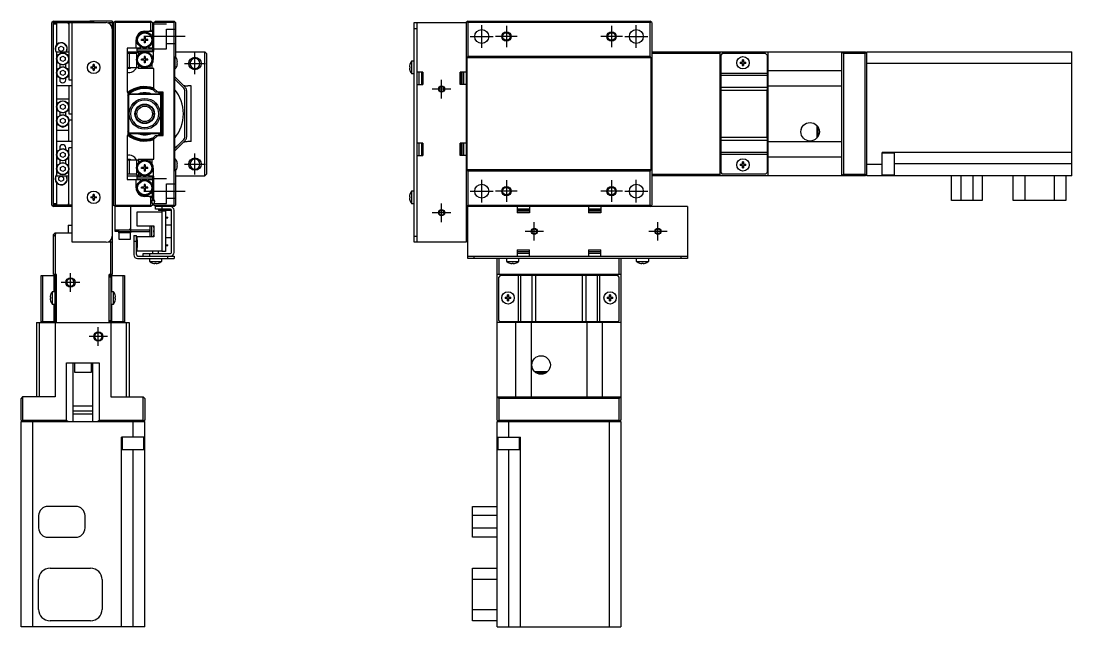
# Model space of a CAD drawing. Extents: x 0 to 745, y -8 to 451.
# Drawn here: x 405.5 to 745.4, y 131.4 to 327.3 of the extents above; entities that cross this region are included whole.
import ezdxf

# ---------------------------------------------------------------- set-up
doc = ezdxf.new("R2010")
doc.units = 0
doc.header["$LTSCALE"] = 0.5
doc.linetypes.add('CENTER', pattern=[50.8, 31.75, -6.35, 6.35, -6.35])
doc.linetypes.add('DASHED', pattern=[19.05, 12.7, -6.35])
for name, color, linetype in [('MSM_CENTER', 1, 'CENTER'), ('MSM_CONTINUOUS', 7, 'CONTINUOUS'), ('MSM_DASHED', 4, 'DASHED'), ('MSM_NARROW', 5, 'CONTINUOUS')]:
    doc.layers.add(name, color=color, linetype=linetype)

msp = doc.modelspace()

# ---------------------------------------------------------------- linework, layer by layer
at = {"layer": 'MSM_CENTER'}
for p, q in [((554.518183, 318.559904), (554.518183, 325.959904)), ((562.518183, 325.759904), (562.518183, 318.759904)), ((596.518183, 325.759904), (596.518183, 318.759904)), ((604.518183, 318.559904), (604.518183, 325.959904)), ((458.563931, 322.259904), (445.264041, 322.259904)), ((550.818183, 322.259904), (558.218183, 322.259904)), ((566.018183, 322.259904), (559.018183, 322.259904)), ((600.018183, 322.259904), (593.018183, 322.259904)), ((600.818183, 322.259904), (608.218183, 322.259904)), ((461.779753, 310.12336), (461.779753, 316.92336)), ((458.379753, 313.52336), (465.179753, 313.52336)), ((541.518183, 302.259904), (541.518183, 308.259904)), ((544.518183, 305.259904), (538.518183, 305.259904)), ((461.779753, 277.596448), (461.779753, 284.396448)), ((458.379753, 280.996448), (465.179753, 280.996448)), ((554.518183, 268.559904), (554.518183, 275.959904)), ((562.518183, 275.759904), (562.518183, 268.759904)), ((596.518183, 275.759904), (596.518183, 268.759904)), ((604.518183, 268.559904), (604.518183, 275.959904)), ((445.264041, 272.259904), (458.563931, 272.259904)), ((550.818183, 272.259904), (558.218183, 272.259904)), ((566.018183, 272.259904), (559.018183, 272.259904)), ((600.018183, 272.259904), (593.018183, 272.259904)), ((600.818183, 272.259904), (608.218183, 272.259904)), ((544.518183, 265.259904), (538.518183, 265.259904)), ((541.518183, 262.259904), (541.518183, 268.259904)), ((571.518183, 256.259904), (571.518183, 262.259904)), ((611.518183, 256.259904), (611.518183, 262.259904)), ((574.518183, 259.259904), (568.518183, 259.259904)), ((614.518183, 259.259904), (608.518183, 259.259904)), ((421.516297, 239.759904), (421.516297, 245.759904)), ((424.516297, 242.759904), (418.516297, 242.759904)), ((430.516297, 222.259904), (430.516297, 228.259904)), ((433.516297, 225.259904), (427.516297, 225.259904))]:
    msp.add_line(p, q, dxfattribs=at)
at = {"layer": 'MSM_CONTINUOUS'}
for p, q in [((416.016297, 327.259904), (415.516297, 326.759904)), ((415.516297, 267.759904), (415.516297, 326.759904)), ((416.016297, 326.759904), (415.766297, 327.009904)), ((416.016297, 327.259904), (427.516297, 327.259904)), ((416.016297, 267.759904), (416.016297, 326.759904)), ((416.016297, 326.759904), (433.016297, 326.759904)), ((417.016297, 326.759904), (417.016297, 319.58278)), ((420.516297, 326.759904), (421.016297, 326.259904)), ((421.016297, 326.759904), (421.016297, 308.259904)), ((422.016297, 255.759904), (422.016297, 326.759904)), ((427.516297, 327.259904), (428.016297, 326.759904)), ((427.766297, 327.009904), (427.516297, 326.759904)), ((427.616297, 327.159904), (427.816297, 327.159904)), ((427.716297, 327.159904), (427.816297, 327.259904)), ((435.016297, 327.259904), (427.816297, 327.259904)), ((428.116297, 326.859904), (427.916297, 326.859904)), ((428.116297, 326.759904), (428.116297, 326.859904)), ((428.291297, 327.259904), (428.291297, 326.759904)), ((429.016297, 326.759904), (428.516297, 327.259904)), ((428.516297, 326.759904), (428.516297, 327.259904)), ((433.816297, 326.759904), (435.016297, 326.759904)), ((433.816297, 326.592934), (433.816297, 326.759904)), ((435.016297, 327.259904), (435.516297, 326.759904)), ((435.266297, 327.009904), (435.016297, 326.759904)), ((435.016297, 326.759904), (435.016297, 245.259904)), ((435.516297, 326.759904), (436.016297, 327.259904)), ((435.516297, 267.759904), (435.516297, 326.759904)), ((436.016297, 326.759904), (435.766297, 327.009904)), ((436.016297, 327.259904), (447.516297, 327.259904)), ((436.016297, 326.759904), (436.016297, 267.759904)), ((447.516297, 326.759904), (436.016297, 326.759904)), ((447.516297, 327.259904), (448.016297, 326.759904)), ((447.766297, 327.009904), (447.516297, 326.759904)), ((447.516297, 324.459904), (447.516297, 326.759904)), ((448.016297, 326.759904), (448.016297, 321.874047)), ((448.516297, 326.759904), (449.016297, 327.259904)), ((448.516297, 317.459904), (448.516297, 326.759904)), ((455.016297, 326.759904), (448.516297, 326.759904)), ((449.016297, 327.259904), (455.016297, 327.259904)), ((455.016297, 327.259904), (455.516297, 326.759904)), ((455.266297, 327.009904), (455.016297, 326.759904)), ((455.016297, 267.759904), (455.016297, 326.759904)), ((455.516297, 326.759904), (455.516297, 315.759904)), ((532.718183, 255.759904), (532.718183, 326.759904)), ((532.718183, 326.759904), (549.518183, 326.759904)), ((533.518183, 326.759904), (533.518183, 255.759904)), ((550.018183, 327.259904), (549.518183, 326.759904)), ((549.518183, 326.759904), (549.518183, 255.759904)), ((549.768183, 327.009904), (550.018183, 326.759904)), ((550.018183, 327.259904), (609.018183, 327.259904)), ((550.018183, 326.759904), (550.018183, 315.759904)), ((609.018183, 326.759904), (550.018183, 326.759904)), ((609.518183, 326.759904), (609.018183, 327.259904)), ((609.018183, 326.759904), (609.268183, 327.009904)), ((609.018183, 315.759904), (609.018183, 326.759904)), ((609.518183, 326.759904), (609.518183, 267.759904)), ((417.016297, 326.259904), (416.016297, 326.259904)), ((445.516297, 323.959904), (448.016297, 323.959904)), ((447.516297, 324.459904), (447.016297, 323.959904)), ((447.86985, 323.959904), (447.516297, 324.459904)), ((533.518183, 324.759904), (532.718183, 324.759904)), ((442.716297, 318.459904), (442.716297, 321.159904)), ((445.311297, 321.304904), (444.516297, 321.304904)), ((444.516297, 321.014904), (444.516297, 321.304904)), ((445.311297, 321.014904), (444.516297, 321.014904)), ((445.04629, 321.304904), (445.04629, 321.014904)), ((445.661297, 322.159904), (445.371297, 322.159904)), ((445.371297, 322.159904), (445.371297, 321.364904)), ((445.661297, 321.629911), (445.371297, 321.629911)), ((445.371297, 320.954904), (445.371297, 320.159904)), ((445.371297, 320.689897), (445.661297, 320.689897)), ((445.661297, 320.159904), (445.371297, 320.159904)), ((445.661297, 322.159904), (445.661297, 321.364904)), ((445.661297, 320.954904), (445.661297, 320.159904)), ((446.516297, 321.304904), (445.721297, 321.304904)), ((446.516297, 321.014904), (445.721297, 321.014904)), ((445.986304, 321.304904), (445.986304, 321.014904)), ((446.516297, 321.014904), (446.516297, 321.304904)), ((448.016297, 320.445761), (448.016297, 318.459904)), ((417.016297, 317.259904), (417.016297, 277.259904)), ((417.016297, 317.259904), (421.016297, 317.259904)), ((417.766297, 318.692917), (418.516297, 319.12593)), ((417.766297, 317.826891), (417.766297, 318.692917)), ((418.516297, 317.393879), (417.766297, 317.826891)), ((418.516297, 319.12593), (419.266297, 318.692917)), ((419.266297, 317.826891), (418.516297, 317.393879)), ((419.266297, 318.692917), (419.266297, 317.826891)), ((443.966226, 318.459904), (439.816297, 318.459904)), ((439.816297, 318.459904), (439.816297, 304.259904)), ((439.816297, 317.259904), (443.316297, 317.259904)), ((443.016297, 316.709904), (439.816297, 316.709904)), ((440.516297, 316.709904), (440.516297, 312.209904)), ((443.016297, 318.259904), (443.016297, 317.659904)), ((443.016297, 318.259904), (448.016297, 318.259904)), ((443.016297, 317.659904), (448.016297, 317.659904)), ((443.016297, 316.959904), (443.516297, 317.459904)), ((443.016297, 315.474047), (443.016297, 316.959904)), ((443.516297, 317.459904), (443.516297, 316.421229)), ((443.516297, 317.459904), (443.966226, 317.459904)), ((444.137237, 318.756104), (443.966226, 318.459904)), ((444.095145, 317.236611), (443.966226, 317.459904)), ((444.081696, 317.259904), (444.091462, 317.259904)), ((447.066368, 318.459904), (446.895356, 318.756104)), ((447.066368, 317.459904), (446.937449, 317.236611)), ((446.941132, 317.259904), (446.950898, 317.259904)), ((448.016297, 318.459904), (447.066368, 318.459904)), ((447.066368, 317.459904), (448.516297, 317.459904)), ((448.016297, 318.259904), (448.016297, 317.659904)), ((448.291297, 317.459904), (448.291297, 314.804433)), ((455.516297, 317.259904), (465.016297, 317.259904)), ((465.016297, 277.259904), (465.016297, 317.259904)), ((465.016297, 317.259904), (465.516297, 316.759904)), ((465.516297, 316.759904), (465.516297, 277.759904)), ((609.518183, 317.259904), (678.518183, 317.259904)), ((631.518183, 316.759904), (609.518183, 316.759904)), ((631.518183, 317.259904), (631.518183, 277.259904)), ((632.318183, 316.759904), (631.818183, 316.259904)), ((631.818183, 316.259904), (631.818183, 278.259904)), ((646.318183, 316.759904), (632.318183, 316.759904)), ((646.818183, 316.259904), (646.318183, 316.759904)), ((646.818183, 316.259904), (646.818183, 278.259904)), ((647.018183, 317.259904), (647.018183, 277.259904)), ((671.018183, 317.259904), (671.518183, 316.759904)), ((671.018183, 277.259904), (671.018183, 317.259904)), ((678.518183, 316.759904), (671.518183, 316.759904)), ((671.518183, 316.759904), (671.518183, 277.759904)), ((679.018183, 316.759904), (678.518183, 317.259904)), ((678.518183, 316.759904), (678.768183, 317.009904)), ((678.518183, 277.759904), (678.518183, 316.759904)), ((679.018183, 277.259904), (679.018183, 317.259904)), ((679.018183, 317.259904), (745.418183, 317.259904)), ((745.418183, 277.259904), (745.418183, 317.259904)), ((418.016297, 313.277853), (418.016297, 312.241955)), ((418.266297, 315.442917), (419.016297, 315.87593)), ((418.266297, 314.576891), (418.266297, 315.442917)), ((419.016297, 314.143879), (418.266297, 314.576891)), ((419.016297, 315.87593), (419.766297, 315.442917)), ((419.766297, 314.576891), (419.016297, 314.143879)), ((419.766297, 315.442917), (419.766297, 314.576891)), ((420.016297, 312.241955), (420.016297, 313.277853)), ((428.816297, 312.459904), (428.816297, 313.188613)), ((429.216297, 313.188613), (429.216297, 312.459904)), ((443.016297, 312.209904), (443.016297, 314.045761)), ((443.516297, 313.098579), (443.516297, 311.959904)), ((445.311297, 314.904904), (444.516297, 314.904904)), ((444.516297, 314.614904), (444.516297, 314.904904)), ((445.311297, 314.614904), (444.516297, 314.614904)), ((445.04629, 314.904904), (445.04629, 314.614904)), ((445.661297, 315.759904), (445.371297, 315.759904)), ((445.371297, 315.759904), (445.371297, 314.964904)), ((445.661297, 315.229911), (445.371297, 315.229911)), ((445.371297, 314.554904), (445.371297, 313.759904)), ((445.371297, 314.289897), (445.661297, 314.289897)), ((445.661297, 313.759904), (445.371297, 313.759904)), ((445.661297, 315.759904), (445.661297, 314.964904)), ((445.661297, 314.554904), (445.661297, 313.759904)), ((446.516297, 314.904904), (445.721297, 314.904904)), ((446.516297, 314.614904), (445.721297, 314.614904)), ((445.986304, 314.904904), (445.986304, 314.614904)), ((446.516297, 314.614904), (446.516297, 314.904904)), ((447.816297, 313.244185), (447.816297, 311.959904)), ((455.516297, 315.759904), (455.166297, 315.409904)), ((455.166297, 315.409904), (455.166297, 279.109904)), ((455.414296, 311.759904), (455.414296, 315.657903)), ((455.972029, 314.688613), (455.972029, 314.709904)), ((455.972029, 313.959904), (456.103772, 313.959904)), ((455.972029, 313.559904), (455.972029, 313.959904)), ((456.103772, 313.559904), (455.972029, 313.559904)), ((455.972029, 312.809904), (455.972029, 312.831195)), ((531.262451, 313.209904), (531.262451, 313.188613)), ((531.820184, 314.259904), (531.820184, 310.259904)), ((532.718183, 314.259904), (531.820184, 314.259904)), ((550.018183, 315.759904), (549.668183, 315.409904)), ((549.668183, 315.409904), (549.668183, 279.109904)), ((609.368183, 315.409904), (549.668183, 315.409904)), ((609.018183, 315.759904), (550.018183, 315.759904)), ((609.368183, 315.409904), (609.018183, 315.759904)), ((609.368183, 279.109904), (609.368183, 315.409904)), ((638.089474, 313.959904), (638.818183, 313.959904)), ((638.818183, 313.559904), (638.089474, 313.559904)), ((638.818183, 313.959904), (638.818183, 314.688613)), ((638.818183, 312.831195), (638.818183, 313.559904)), ((639.218183, 314.688613), (639.218183, 313.959904)), ((639.218183, 313.959904), (639.946892, 313.959904)), ((639.946892, 313.559904), (639.218183, 313.559904)), ((639.218183, 313.559904), (639.218183, 312.831195)), ((745.418183, 313.559904), (679.018183, 313.559904)), ((418.266297, 310.942917), (419.016297, 311.37593)), ((418.266297, 310.076891), (418.266297, 310.942917)), ((419.016297, 309.643879), (418.266297, 310.076891)), ((419.016297, 311.37593), (419.766297, 310.942917)), ((419.766297, 310.076891), (419.016297, 309.643879)), ((419.766297, 310.942917), (419.766297, 310.076891)), ((428.087588, 312.459904), (428.816297, 312.459904)), ((428.816297, 312.059904), (428.087588, 312.059904)), ((428.816297, 311.331195), (428.816297, 312.059904)), ((429.216297, 312.459904), (429.945006, 312.459904)), ((429.945006, 312.059904), (429.216297, 312.059904)), ((429.216297, 312.059904), (429.216297, 311.331195)), ((439.816297, 312.209904), (443.016297, 312.209904)), ((443.516297, 311.959904), (443.016297, 312.459904)), ((448.516297, 311.959904), (443.516297, 311.959904)), ((447.316297, 311.959904), (447.316297, 312.680904)), ((448.516297, 304.759904), (448.516297, 311.959904)), ((455.166297, 311.759904), (455.414296, 311.759904)), ((455.166297, 309.317011), (458.576957, 305.906351)), ((531.130708, 312.459904), (531.262451, 312.459904)), ((531.262451, 312.059904), (531.130708, 312.059904)), ((531.262451, 312.459904), (531.262451, 312.059904)), ((531.262451, 311.331195), (531.262451, 311.309904)), ((531.820184, 310.259904), (532.718183, 310.259904)), ((535.518183, 310.759904), (533.518183, 310.759904)), ((534.318183, 306.759904), (534.318183, 310.759904)), ((535.018183, 310.759904), (535.018183, 306.759904)), ((535.518183, 310.759904), (535.518183, 306.759904)), ((547.518183, 306.759904), (547.518183, 310.759904)), ((549.518183, 310.759904), (547.518183, 310.759904)), ((548.018183, 306.759904), (548.018183, 310.759904)), ((548.218183, 306.759904), (548.218183, 310.759904)), ((548.718183, 306.759904), (548.718183, 310.759904)), ((631.818183, 311.509904), (631.518183, 311.509904)), ((631.818183, 311.009904), (631.518183, 311.009904)), ((631.818183, 310.381224), (646.818183, 310.381224)), ((646.818183, 309.674118), (631.818183, 309.674118)), ((647.018183, 311.509904), (646.818183, 311.509904)), ((647.018183, 311.259904), (671.018183, 311.259904)), ((422.016297, 306.259904), (417.016297, 306.259904)), ((418.016297, 308.777853), (418.016297, 308.259904)), ((420.016297, 308.259904), (420.016297, 308.777853)), ((421.016297, 308.259904), (422.016297, 308.259904)), ((421.016297, 306.259904), (421.016297, 297.259904)), ((458.223404, 305.552797), (455.166297, 308.609904)), ((460.516297, 306.259904), (459.516297, 306.259904)), ((460.516297, 288.259904), (460.516297, 306.259904)), ((533.518183, 306.759904), (535.518183, 306.759904)), ((549.518183, 306.759904), (547.518183, 306.759904)), ((647.018183, 308.259904), (646.818183, 308.259904)), ((647.018183, 307.259904), (646.818183, 307.259904)), ((647.018183, 306.259904), (671.018183, 306.259904)), ((439.816297, 304.259904), (440.016297, 304.259904)), ((440.016297, 304.259904), (440.016297, 290.259904)), ((440.016297, 302.959904), (440.316297, 303.259904)), ((440.516297, 303.459904), (440.316297, 303.259904)), ((440.316297, 303.259904), (440.316297, 291.259904)), ((440.516297, 303.459904), (440.816297, 303.759904)), ((450.516297, 303.459904), (440.516297, 303.459904)), ((440.816297, 303.759904), (450.216297, 303.759904)), ((448.516297, 305.467011), (449.723404, 304.259904)), ((449.016297, 304.259904), (448.516297, 304.759904)), ((451.516297, 304.259904), (449.016297, 304.259904)), ((450.216297, 303.759904), (450.516297, 303.459904)), ((450.716297, 303.259904), (450.516297, 303.459904)), ((450.716297, 291.259904), (450.716297, 303.259904)), ((450.716297, 303.259904), (451.016297, 302.959904)), ((451.016297, 302.959904), (451.016297, 291.559904)), ((451.516297, 290.259904), (451.516297, 304.259904)), ((458.516297, 289.674118), (458.516297, 304.845691)), ((459.016297, 304.845691), (459.016297, 289.674118)), ((631.518183, 305.509904), (631.818183, 305.509904)), ((631.818183, 305.906351), (646.818183, 305.906351)), ((646.818183, 304.845691), (631.818183, 304.845691)), ((646.851516, 305.138099), (646.818183, 305.138099)), ((646.818183, 304.084471), (646.851516, 304.084471)), ((646.818183, 303.499113), (646.851516, 303.499113)), ((646.851516, 289.381709), (646.851516, 305.138099)), ((647.018183, 304.532875), (646.851516, 304.532875)), ((421.016297, 301.959904), (417.016297, 301.959904)), ((418.266297, 299.942917), (419.016297, 300.37593)), ((418.266297, 299.076891), (418.266297, 299.942917)), ((419.016297, 300.37593), (419.766297, 299.942917)), ((419.766297, 299.942917), (419.766297, 299.076891)), ((441.954428, 300.009904), (442.091297, 300.009904)), ((442.091297, 300.009904), (442.316297, 300.234904)), ((442.091297, 300.009904), (442.091297, 300.178701)), ((442.316297, 300.423763), (442.316297, 300.234904)), ((631.718183, 302.259904), (631.518183, 302.059904)), ((631.718183, 302.259904), (631.718183, 292.259904)), ((631.818183, 302.259904), (631.718183, 302.259904)), ((646.851516, 302.032875), (647.018183, 302.032875)), ((646.851516, 299.532875), (647.018183, 299.532875)), ((418.016297, 297.777853), (418.016297, 296.741955)), ((419.016297, 298.643879), (418.266297, 299.076891)), ((418.266297, 295.442917), (419.016297, 295.87593)), ((419.766297, 299.076891), (419.016297, 298.643879)), ((419.016297, 295.87593), (419.766297, 295.442917)), ((420.016297, 296.741955), (420.016297, 297.777853)), ((421.016297, 297.259904), (422.016297, 297.259904)), ((418.266297, 294.576891), (418.266297, 295.442917)), ((419.016297, 294.143879), (418.266297, 294.576891)), ((419.766297, 294.576891), (419.016297, 294.143879)), ((419.766297, 295.442917), (419.766297, 294.576891)), ((421.016297, 288.259904), (421.016297, 295.259904)), ((422.016297, 295.259904), (421.016297, 295.259904)), ((442.091297, 294.509904), (441.954429, 294.509904)), ((442.091297, 294.341107), (442.091297, 294.509904)), ((442.316297, 294.284904), (442.091297, 294.509904)), ((442.316297, 294.284904), (442.316297, 294.096046)), ((631.518183, 292.459904), (631.718183, 292.259904)), ((647.018183, 294.986933), (646.851516, 294.986933)), ((647.018183, 292.486933), (646.851516, 292.486933)), ((662.918183, 293.499512), (662.918183, 289.420296)), ((663.218183, 293.118216), (663.218183, 289.801592)), ((417.016297, 291.959904), (421.016297, 291.959904)), ((440.016297, 290.259904), (439.816297, 290.259904)), ((439.816297, 290.259904), (439.816297, 276.059904)), ((440.316297, 291.259904), (440.016297, 291.559904)), ((440.316297, 291.259904), (440.516297, 291.059904)), ((440.816297, 290.759904), (440.516297, 291.059904)), ((440.516297, 291.059904), (450.516297, 291.059904)), ((450.216297, 290.759904), (440.816297, 290.759904)), ((449.723404, 290.259904), (448.516297, 289.052797)), ((448.516297, 289.759904), (449.016297, 290.259904)), ((448.516297, 282.559904), (448.516297, 289.759904)), ((449.016297, 290.259904), (451.516297, 290.259904)), ((450.516297, 291.059904), (450.216297, 290.759904)), ((450.516297, 291.059904), (450.716297, 291.259904)), ((451.016297, 291.559904), (450.716297, 291.259904)), ((455.166297, 285.909904), (458.223404, 288.967011)), ((631.818183, 289.009904), (631.518183, 289.009904)), ((631.718183, 292.259904), (631.818183, 292.259904)), ((631.818183, 289.674118), (646.818183, 289.674118)), ((646.818183, 291.020695), (646.851516, 291.020695)), ((646.818183, 290.435337), (646.851516, 290.435337)), ((646.818183, 289.381709), (646.851516, 289.381709)), ((646.851516, 289.986933), (647.018183, 289.986933)), ((657.818183, 292.039904), (657.774784, 292.039904)), ((657.818183, 292.228019), (657.818183, 292.039904)), ((422.016297, 288.259904), (417.016297, 288.259904)), ((418.016297, 286.259904), (418.016297, 285.741955)), ((420.016297, 285.741955), (420.016297, 286.259904)), ((421.016297, 267.759904), (421.016297, 286.259904)), ((422.016297, 286.259904), (421.016297, 286.259904)), ((458.576957, 288.613457), (455.166297, 285.202797)), ((460.516297, 288.259904), (459.516297, 288.259904)), ((535.518183, 287.759904), (533.518183, 287.759904)), ((534.318183, 283.759904), (534.318183, 287.759904)), ((535.018183, 287.759904), (535.018183, 283.759904)), ((535.518183, 287.759904), (535.518183, 283.759904)), ((549.518183, 287.759904), (547.518183, 287.759904)), ((547.518183, 283.759904), (547.518183, 287.759904)), ((548.018183, 283.759904), (548.018183, 287.759904)), ((548.218183, 283.759904), (548.218183, 287.759904)), ((548.718183, 283.759904), (548.718183, 287.759904)), ((646.818183, 288.613457), (631.818183, 288.613457)), ((646.818183, 287.259904), (647.018183, 287.259904)), ((646.818183, 286.259904), (647.018183, 286.259904)), ((647.018183, 288.259904), (671.018183, 288.259904)), ((418.016297, 282.277853), (418.016297, 281.241955)), ((418.266297, 284.442917), (419.016297, 284.87593)), ((418.266297, 283.576891), (418.266297, 284.442917)), ((419.016297, 283.143879), (418.266297, 283.576891)), ((419.016297, 284.87593), (419.766297, 284.442917)), ((419.766297, 283.576891), (419.016297, 283.143879)), ((419.766297, 284.442917), (419.766297, 283.576891)), ((420.016297, 281.241955), (420.016297, 282.277853)), ((443.016297, 282.309904), (439.816297, 282.309904)), ((440.516297, 282.309904), (440.516297, 277.809904)), ((443.016297, 282.059904), (443.516297, 282.559904)), ((443.016297, 280.474047), (443.016297, 282.309904)), ((443.516297, 282.559904), (443.516297, 281.421229)), ((443.516297, 282.559904), (448.516297, 282.559904)), ((447.316297, 281.838904), (447.316297, 282.559904)), ((447.816297, 282.559904), (447.816297, 281.275624)), ((455.414296, 282.759904), (455.166297, 282.759904)), ((455.414296, 278.861905), (455.414296, 282.759904)), ((533.518183, 283.759904), (535.518183, 283.759904)), ((549.518183, 283.759904), (547.518183, 283.759904)), ((631.518183, 283.509904), (631.818183, 283.509904)), ((631.518183, 283.009904), (631.818183, 283.009904)), ((631.818183, 284.845691), (646.818183, 284.845691)), ((646.818183, 284.138584), (631.818183, 284.138584)), ((646.818183, 283.009904), (647.018183, 283.009904)), ((671.018183, 283.259904), (647.018183, 283.259904)), ((684.018183, 277.259904), (684.018183, 284.748129)), ((745.418183, 284.748129), (684.018183, 284.748129)), ((688.018183, 284.496448), (684.018183, 284.496448)), ((688.018183, 277.496448), (688.018183, 284.496448)), ((418.266297, 279.942917), (419.016297, 280.37593)), ((418.266297, 279.076891), (418.266297, 279.942917)), ((419.016297, 278.643879), (418.266297, 279.076891)), ((419.016297, 280.37593), (419.766297, 279.942917)), ((419.766297, 279.076891), (419.016297, 278.643879)), ((419.766297, 279.942917), (419.766297, 279.076891)), ((443.016297, 277.559904), (443.016297, 279.045761)), ((445.311297, 279.904904), (444.516297, 279.904904)), ((444.516297, 279.614904), (444.516297, 279.904904)), ((445.311297, 279.614904), (444.516297, 279.614904)), ((445.04629, 279.904904), (445.04629, 279.614904)), ((445.661297, 280.759904), (445.371297, 280.759904)), ((445.371297, 280.759904), (445.371297, 279.964904)), ((445.661297, 280.229911), (445.371297, 280.229911)), ((445.371297, 279.554904), (445.371297, 278.759904)), ((445.371297, 279.289897), (445.661297, 279.289897)), ((445.661297, 278.759904), (445.371297, 278.759904)), ((445.661297, 280.759904), (445.661297, 279.964904)), ((445.661297, 279.554904), (445.661297, 278.759904)), ((446.516297, 279.904904), (445.721297, 279.904904)), ((446.516297, 279.614904), (445.721297, 279.614904)), ((445.986304, 279.904904), (445.986304, 279.614904)), ((446.516297, 279.614904), (446.516297, 279.904904)), ((448.291297, 279.715375), (448.291297, 277.059904)), ((455.166297, 279.109904), (455.516297, 278.759904)), ((455.516297, 278.759904), (455.516297, 267.759904)), ((455.972029, 281.688613), (455.972029, 281.709904)), ((455.972029, 280.959904), (456.103772, 280.959904)), ((455.972029, 280.559904), (455.972029, 280.959904)), ((456.103772, 280.559904), (455.972029, 280.559904)), ((455.972029, 279.809904), (455.972029, 279.831195)), ((549.668183, 279.109904), (550.018183, 278.759904)), ((609.368183, 279.109904), (549.668183, 279.109904)), ((550.018183, 278.759904), (550.018183, 267.759904)), ((609.018183, 278.759904), (550.018183, 278.759904)), ((609.018183, 278.759904), (609.368183, 279.109904)), ((609.018183, 267.759904), (609.018183, 278.759904)), ((638.089474, 280.959904), (638.818183, 280.959904)), ((638.818183, 280.559904), (638.089474, 280.559904)), ((638.818183, 280.959904), (638.818183, 281.688613)), ((638.818183, 279.831195), (638.818183, 280.559904)), ((639.218183, 281.688613), (639.218183, 280.959904)), ((639.218183, 280.959904), (639.946892, 280.959904)), ((639.946892, 280.559904), (639.218183, 280.559904)), ((639.218183, 280.559904), (639.218183, 279.831195)), ((679.018183, 280.959904), (684.018183, 280.959904)), ((745.418183, 281.048129), (688.018183, 281.048129)), ((417.016297, 277.259904), (421.016297, 277.259904)), ((417.766297, 276.692917), (418.516297, 277.12593)), ((417.766297, 275.826891), (417.766297, 276.692917)), ((418.516297, 275.393879), (417.766297, 275.826891)), ((418.516297, 277.12593), (419.266297, 276.692917)), ((419.266297, 275.826891), (418.516297, 275.393879)), ((419.266297, 276.692917), (419.266297, 275.826891)), ((439.816297, 277.809904), (443.016297, 277.809904)), ((439.816297, 277.259904), (443.316297, 277.259904)), ((439.816297, 276.059904), (443.966226, 276.059904)), ((442.716297, 273.359904), (442.716297, 276.059904)), ((443.516297, 277.059904), (443.016297, 277.559904)), ((443.016297, 276.859904), (443.016297, 276.259904)), ((443.016297, 276.859904), (448.016297, 276.859904)), ((443.016297, 276.259904), (448.016297, 276.259904)), ((443.216297, 276.859904), (443.216297, 277.259904)), ((443.216297, 276.059904), (443.216297, 276.259904)), ((443.516297, 278.098579), (443.516297, 277.059904)), ((443.966226, 277.059904), (443.516297, 277.059904)), ((443.966226, 277.059904), (444.095145, 277.283197)), ((443.966226, 276.059904), (444.137237, 275.763704)), ((444.081696, 277.259904), (444.091461, 277.259904)), ((446.895356, 275.763704), (447.066368, 276.059904)), ((446.937449, 277.283197), (447.066368, 277.059904)), ((446.941133, 277.259904), (446.950898, 277.259904)), ((448.516297, 277.059904), (447.066368, 277.059904)), ((447.066368, 276.059904), (448.016297, 276.059904)), ((448.016297, 277.059904), (448.016297, 274.074047)), ((448.516297, 269.521342), (448.516297, 277.059904)), ((455.516297, 277.259904), (465.016297, 277.259904)), ((465.516297, 277.759904), (465.016297, 277.259904)), ((609.518183, 277.759904), (631.518183, 277.759904)), ((678.518183, 277.259904), (609.518183, 277.259904)), ((631.818183, 278.259904), (632.318183, 277.759904)), ((646.318183, 277.759904), (632.318183, 277.759904)), ((646.318183, 277.759904), (646.818183, 278.259904)), ((671.518183, 277.759904), (671.018183, 277.259904)), ((671.518183, 277.759904), (678.518183, 277.759904)), ((678.768183, 277.509904), (678.518183, 277.759904)), ((678.518183, 277.259904), (679.018183, 277.759904)), ((745.418183, 277.259904), (679.018183, 277.259904)), ((684.018183, 277.496448), (688.018183, 277.496448)), ((706.418183, 269.259904), (706.418183, 277.259904)), ((709.418183, 277.259904), (709.418183, 269.259904)), ((713.418183, 269.259904), (713.418183, 277.259904)), ((716.418183, 277.259904), (716.418183, 269.259904)), ((726.418183, 269.259904), (726.418183, 277.259904)), ((730.118183, 277.259904), (730.118183, 269.259904)), ((739.718183, 269.259904), (739.718183, 277.259904)), ((743.418183, 277.259904), (743.418183, 269.259904)), ((417.016297, 274.937028), (417.016297, 267.759904)), ((445.311297, 273.504904), (444.516297, 273.504904)), ((444.516297, 273.214904), (444.516297, 273.504904)), ((445.311297, 273.214904), (444.516297, 273.214904)), ((445.04629, 273.504904), (445.04629, 273.214904)), ((445.661297, 274.359904), (445.371297, 274.359904)), ((445.371297, 274.359904), (445.371297, 273.564904)), ((445.661297, 273.829911), (445.371297, 273.829911)), ((445.371297, 273.154904), (445.371297, 272.359904)), ((445.371297, 272.889897), (445.661297, 272.889897)), ((445.661297, 272.359904), (445.371297, 272.359904)), ((445.661297, 274.359904), (445.661297, 273.564904)), ((445.661297, 273.154904), (445.661297, 272.359904)), ((446.516297, 273.504904), (445.721297, 273.504904)), ((446.516297, 273.214904), (445.721297, 273.214904)), ((445.986304, 273.504904), (445.986304, 273.214904)), ((446.516297, 273.214904), (446.516297, 273.504904)), ((448.016297, 269.259904), (448.016297, 272.645761)), ((531.820184, 272.259904), (531.820184, 268.259904)), ((532.718183, 272.259904), (531.820184, 272.259904)), ((428.087588, 270.459904), (428.816297, 270.459904)), ((428.816297, 270.059904), (428.087588, 270.059904)), ((428.816297, 270.459904), (428.816297, 271.188613)), ((428.816297, 269.331195), (428.816297, 270.059904)), ((429.216297, 271.188613), (429.216297, 270.459904)), ((429.216297, 270.459904), (429.945006, 270.459904)), ((429.945006, 270.059904), (429.216297, 270.059904)), ((429.216297, 270.059904), (429.216297, 269.331195)), ((448.016297, 270.559904), (445.516297, 270.559904)), ((447.016297, 270.559904), (447.516297, 270.059904)), ((447.516297, 270.059904), (447.86985, 270.559904)), ((447.516297, 267.759904), (447.516297, 270.059904)), ((447.849782, 269.259904), (448.682924, 269.259904)), ((531.130708, 270.459904), (531.262451, 270.459904)), ((531.262451, 270.059904), (531.130708, 270.059904)), ((531.262451, 271.209904), (531.262451, 271.188613)), ((531.262451, 270.459904), (531.262451, 270.059904)), ((531.262451, 269.331195), (531.262451, 269.309904)), ((716.418183, 269.259904), (706.418183, 269.259904)), ((743.418183, 269.259904), (726.418183, 269.259904)), ((415.516297, 267.759904), (416.016297, 267.259904)), ((415.766297, 267.509904), (416.016297, 267.759904)), ((416.016297, 268.259904), (417.016297, 268.259904)), ((422.016297, 267.759904), (416.016297, 267.759904)), ((422.016297, 267.259904), (416.016297, 267.259904)), ((421.016297, 268.259904), (420.516297, 267.759904)), ((435.516297, 267.759904), (435.016297, 267.259904)), ((435.016297, 267.759904), (435.266297, 267.509904)), ((436.016297, 267.259904), (435.516297, 267.759904)), ((435.766297, 267.509904), (436.016297, 267.759904)), ((436.016297, 267.759904), (447.516297, 267.759904)), ((447.516297, 267.259904), (436.016297, 267.259904)), ((436.016297, 259.259904), (436.016297, 267.259904)), ((441.016297, 258.759904), (441.016297, 267.259904)), ((451.016297, 265.509904), (443.016297, 265.509904)), ((443.016297, 265.509904), (443.016297, 261.009904)), ((448.016297, 267.759904), (447.516297, 267.259904)), ((447.516297, 267.759904), (447.766297, 267.509904)), ((448.016297, 268.198466), (448.016297, 267.759904)), ((448.516297, 267.759904), (448.516297, 268.198466)), ((448.516297, 267.759904), (455.016297, 267.759904)), ((449.016297, 267.259904), (448.516297, 267.759904)), ((449.016297, 266.459904), (449.016297, 267.259904)), ((455.016297, 267.259904), (449.016297, 267.259904)), ((453.816297, 266.459904), (449.016297, 266.459904)), ((450.016297, 266.459904), (450.016297, 265.959904)), ((454.016297, 265.959904), (450.016297, 265.959904)), ((451.016297, 267.259904), (451.016297, 266.459904)), ((452.216297, 265.759904), (451.016297, 265.759904)), ((451.016297, 265.759904), (451.016297, 252.759904)), ((452.216297, 265.759904), (452.216297, 252.759904)), ((454.016297, 265.959904), (454.016297, 266.406314)), ((454.216297, 252.459904), (454.216297, 266.059904)), ((455.016297, 267.759904), (455.266297, 267.509904)), ((455.516297, 267.759904), (455.016297, 267.259904)), ((455.016297, 252.459904), (455.016297, 266.059904)), ((531.820184, 268.259904), (532.718183, 268.259904)), ((549.518183, 267.759904), (550.018183, 267.259904)), ((550.018183, 267.759904), (549.768183, 267.509904)), ((550.018183, 267.759904), (609.018183, 267.759904)), ((550.018183, 250.459904), (550.018183, 267.259904)), ((621.018183, 267.259904), (550.018183, 267.259904)), ((566.018183, 267.259904), (566.018183, 265.259904)), ((570.018183, 266.459904), (566.018183, 266.459904)), ((570.018183, 265.959904), (566.018183, 265.959904)), ((570.018183, 265.759904), (566.018183, 265.759904)), ((570.018183, 265.259904), (566.018183, 265.259904)), ((570.018183, 267.259904), (570.018183, 265.259904)), ((589.018183, 267.259904), (589.018183, 265.259904)), ((593.018183, 266.459904), (589.018183, 266.459904)), ((593.018183, 265.959904), (589.018183, 265.959904)), ((593.018183, 265.759904), (589.018183, 265.759904)), ((593.018183, 265.259904), (589.018183, 265.259904)), ((593.018183, 267.259904), (593.018183, 265.259904)), ((609.268183, 267.509904), (609.018183, 267.759904)), ((609.018183, 267.259904), (609.518183, 267.759904)), ((621.018183, 267.259904), (621.018183, 250.459904)), ((452.216297, 263.884904), (453.016297, 263.884904)), ((452.216297, 263.634904), (453.016297, 263.634904)), ((453.016297, 263.634904), (453.016297, 263.884904)), ((416.016297, 258.259904), (416.516297, 258.759904)), ((416.822483, 258.759904), (416.516297, 258.147532)), ((416.516297, 258.759904), (422.016297, 258.759904)), ((420.766297, 261.259904), (422.016297, 261.259904)), ((420.766297, 261.259904), (420.766297, 258.759904)), ((436.016297, 259.759904), (447.016297, 259.759904)), ((437.016297, 259.259904), (436.016297, 259.259904)), ((437.016297, 259.759904), (437.016297, 258.759904)), ((437.016297, 259.259902), (447.016297, 259.259902)), ((441.016297, 258.759904), (437.016297, 258.759904)), ((437.116297, 258.759904), (437.116297, 256.759904)), ((441.016297, 260.259904), (440.516297, 259.759904)), ((440.916297, 256.759904), (440.916297, 258.759904)), ((443.016297, 261.009904), (448.516297, 261.009904)), ((447.016297, 259.759904), (447.016297, 259.259902)), ((447.316297, 257.509904), (447.316297, 261.009904)), ((447.816297, 257.509904), (447.816297, 261.009904)), ((448.516297, 261.009904), (448.516297, 257.509904)), ((454.216297, 261.259904), (452.216297, 261.259904)), ((416.016297, 245.259904), (416.016297, 258.259904)), ((416.516297, 258.147532), (416.016297, 257.647532)), ((416.516297, 258.147532), (416.516297, 245.259904)), ((433.016297, 255.759904), (422.016297, 255.759904)), ((433.816297, 255.759904), (433.816297, 255.926874)), ((435.016297, 255.759904), (433.816297, 255.759904)), ((434.516297, 245.259904), (434.516297, 255.759904)), ((437.116297, 256.759904), (440.916297, 256.759904)), ((442.016297, 257.959904), (442.016297, 251.659904)), ((442.016297, 257.959904), (442.816297, 257.959904)), ((442.816297, 255.959904), (442.016297, 255.959904)), ((442.816297, 251.759904), (442.816297, 257.959904)), ((443.016297, 257.509904), (443.016297, 256.509904)), ((448.516297, 257.509904), (443.016297, 257.509904)), ((443.016297, 256.509904), (443.116297, 256.509904)), ((443.116297, 255.709904), (443.016297, 255.709904)), ((443.016297, 255.709904), (443.016297, 254.809904)), ((443.116297, 255.334904), (443.016297, 255.334904)), ((443.116297, 255.184904), (443.016297, 255.184904)), ((443.116297, 256.509904), (443.116297, 254.009904)), ((452.216297, 257.259904), (454.216297, 257.259904)), ((532.718183, 257.759904), (533.518183, 257.759904)), ((549.518183, 255.759904), (532.718183, 255.759904)), ((443.116297, 254.809904), (443.016297, 254.809904)), ((443.016297, 254.009904), (443.116297, 254.009904)), ((443.016297, 254.009904), (443.016297, 253.009904)), ((443.016297, 253.009904), (451.016297, 253.009904)), ((445.016297, 251.259904), (445.016297, 252.059904)), ((445.016297, 252.059904), (453.816297, 252.059904)), ((447.016297, 252.059904), (447.016297, 251.259904)), ((448.016297, 253.009904), (448.016297, 252.059923)), ((450.016297, 252.059923), (450.016297, 253.009904)), ((452.216297, 252.759904), (451.016297, 252.759904)), ((452.216297, 254.884904), (453.016297, 254.884904)), ((452.216297, 254.634904), (453.016297, 254.634904)), ((453.016297, 254.634904), (453.016297, 254.884904)), ((566.018183, 253.259904), (570.018183, 253.259904)), ((566.018183, 253.259904), (566.018183, 251.259904)), ((566.018183, 252.759904), (570.018183, 252.759904)), ((570.018183, 252.059904), (566.018183, 252.059904)), ((570.018183, 251.259904), (570.018183, 253.259904)), ((589.018183, 253.259904), (593.018183, 253.259904)), ((589.018183, 253.259904), (589.018183, 251.259904)), ((589.018183, 252.759904), (593.018183, 252.759904)), ((593.018183, 252.059904), (589.018183, 252.059904)), ((593.018183, 251.259904), (593.018183, 253.259904)), ((443.216297, 250.459904), (455.016297, 250.459904)), ((443.316297, 251.259904), (455.016297, 251.259904)), ((447.016297, 250.459904), (447.016297, 249.561905)), ((447.016297, 249.561905), (451.016297, 249.561905)), ((448.066297, 249.004172), (448.087588, 249.004172)), ((448.816297, 249.004172), (449.216297, 249.004172)), ((448.816297, 248.872429), (448.816297, 249.004172)), ((449.216297, 249.004172), (449.216297, 248.872429)), ((449.945006, 249.004172), (449.966297, 249.004172)), ((451.016297, 249.561905), (451.016297, 250.459904)), ((453.016297, 250.459904), (453.016297, 251.259904)), ((455.016297, 251.259904), (455.016297, 250.459904)), ((550.018183, 251.259904), (621.018183, 251.259904)), ((621.018183, 250.459904), (550.018183, 250.459904)), ((552.018183, 251.259904), (552.018183, 250.459904)), ((559.518183, 198.259904), (559.518183, 250.459904)), ((560.018183, 250.459904), (560.018183, 245.259904)), ((562.518183, 250.459904), (562.518183, 249.561905)), ((562.518183, 249.561905), (566.518183, 249.561905)), ((563.568183, 249.004172), (563.589474, 249.004172)), ((564.318183, 249.004172), (564.718183, 249.004172)), ((564.318183, 248.872429), (564.318183, 249.004172)), ((564.718183, 249.004172), (564.718183, 248.872429)), ((565.446892, 249.004172), (565.468183, 249.004172)), ((566.518183, 249.561905), (566.518183, 250.459904)), ((599.018183, 245.259904), (599.018183, 250.459904)), ((599.518183, 250.459904), (599.518183, 198.259904)), ((604.518183, 250.459904), (604.518183, 249.561905)), ((604.518183, 249.561905), (608.518183, 249.561905)), ((605.568183, 249.004172), (605.589474, 249.004172)), ((606.318183, 249.004172), (606.718183, 249.004172)), ((606.318183, 248.872429), (606.318183, 249.004172)), ((606.718183, 249.004172), (606.718183, 248.872429)), ((607.446892, 249.004172), (607.468183, 249.004172)), ((608.518183, 249.561905), (608.518183, 250.459904)), ((619.018183, 250.459904), (619.018183, 251.259904)), ((412.016297, 229.959904), (412.016297, 244.959904)), ((412.016297, 244.959904), (417.016297, 244.959904)), ((412.455637, 244.959904), (412.455637, 229.959904)), ((417.016297, 245.259904), (416.016297, 245.259904)), ((416.223404, 239.759904), (416.223404, 244.959904)), ((416.516297, 229.959904), (416.516297, 244.959904)), ((417.016297, 229.759904), (417.016297, 245.259904)), ((435.016297, 245.259904), (434.016297, 245.259904)), ((434.016297, 229.759904), (434.016297, 245.259904)), ((434.016297, 244.959904), (439.016297, 244.959904)), ((434.516297, 244.959904), (434.516297, 229.959904)), ((434.80919, 244.959904), (434.80919, 239.759904)), ((438.576957, 229.959904), (438.576957, 244.959904)), ((439.016297, 244.959904), (439.016297, 229.959904)), ((599.518183, 245.259904), (559.518183, 245.259904)), ((560.518183, 244.959904), (560.018183, 244.459904)), ((598.518183, 244.959904), (560.518183, 244.959904)), ((565.268183, 245.259904), (565.268183, 244.959904)), ((565.768183, 245.259904), (565.768183, 244.959904)), ((566.396863, 229.959904), (566.396863, 244.959904)), ((567.10397, 244.959904), (567.10397, 229.959904)), ((570.871736, 229.959904), (570.871736, 244.959904)), ((571.268183, 244.959904), (571.268183, 245.259904)), ((571.932397, 244.959904), (571.932397, 229.959904)), ((574.718183, 245.259904), (574.518183, 245.059904)), ((584.518183, 245.059904), (574.518183, 245.059904)), ((574.518183, 245.059904), (574.518183, 244.959904)), ((584.518183, 245.059904), (584.318183, 245.259904)), ((584.518183, 244.959904), (584.518183, 245.059904)), ((587.10397, 229.959904), (587.10397, 244.959904)), ((587.768183, 245.259904), (587.768183, 244.959904)), ((588.16463, 244.959904), (588.16463, 229.959904)), ((591.932397, 229.959904), (591.932397, 244.959904)), ((592.639503, 244.959904), (592.639503, 229.959904)), ((593.268183, 244.959904), (593.268183, 245.259904)), ((593.768183, 244.959904), (593.768183, 245.259904)), ((599.018183, 244.459904), (598.518183, 244.959904)), ((417.016297, 244.459904), (416.516297, 244.459904)), ((434.516297, 244.459904), (434.016297, 244.459904)), ((560.018183, 230.459904), (560.018183, 244.459904)), ((599.018183, 230.459904), (599.018183, 244.459904)), ((414.928821, 237.959904), (415.060565, 237.959904)), ((415.060565, 238.709904), (415.060565, 238.688613)), ((415.060565, 237.959904), (415.060565, 237.559904)), ((415.618298, 239.759904), (415.618298, 235.759904)), ((416.516297, 239.759904), (415.618298, 239.759904)), ((435.414296, 239.759904), (434.516297, 239.759904)), ((435.414296, 235.759904), (435.414296, 239.759904)), ((435.972029, 238.688613), (435.972029, 238.709904)), ((435.972029, 237.959904), (436.103772, 237.959904)), ((435.972029, 237.559904), (435.972029, 237.959904)), ((562.089474, 237.959904), (562.818183, 237.959904)), ((562.818183, 237.959904), (562.818183, 238.688613)), ((563.218183, 238.688613), (563.218183, 237.959904)), ((563.218183, 237.959904), (563.946892, 237.959904)), ((595.089474, 237.959904), (595.818183, 237.959904)), ((595.818183, 237.959904), (595.818183, 238.688613)), ((596.218183, 238.688613), (596.218183, 237.959904)), ((596.218183, 237.959904), (596.946892, 237.959904)), ((415.060565, 237.559904), (414.928821, 237.559904)), ((415.060565, 236.831195), (415.060565, 236.809904)), ((415.618298, 235.759904), (416.516297, 235.759904)), ((416.223404, 229.959904), (416.223404, 235.759904)), ((434.516297, 235.759904), (435.414296, 235.759904)), ((434.80919, 235.759904), (434.80919, 229.959904)), ((436.103772, 237.559904), (435.972029, 237.559904)), ((435.972029, 236.809904), (435.972029, 236.831195)), ((562.818183, 237.559904), (562.089474, 237.559904)), ((562.818183, 236.831195), (562.818183, 237.559904)), ((563.218183, 237.559904), (563.218183, 236.831195)), ((563.946892, 237.559904), (563.218183, 237.559904)), ((595.818183, 237.559904), (595.089474, 237.559904)), ((595.818183, 236.831195), (595.818183, 237.559904)), ((596.218183, 237.559904), (596.218183, 236.831195)), ((596.946892, 237.559904), (596.218183, 237.559904)), ((410.516297, 229.759904), (410.516297, 205.759904)), ((410.516297, 229.759904), (440.516297, 229.759904)), ((411.516297, 205.759904), (411.516297, 229.759904)), ((417.016297, 229.959904), (412.016297, 229.959904)), ((416.516297, 230.459904), (417.016297, 230.459904)), ((416.516297, 229.759904), (416.516297, 205.759904)), ((434.016297, 230.459904), (434.516297, 230.459904)), ((439.016297, 229.959904), (434.016297, 229.959904)), ((434.516297, 229.759904), (434.516297, 205.759904)), ((439.516297, 229.759904), (439.516297, 205.759904)), ((440.516297, 229.759904), (440.516297, 205.759904)), ((599.518183, 229.759904), (559.518183, 229.759904)), ((560.018183, 230.459904), (560.518183, 229.959904)), ((598.518183, 229.959904), (560.518183, 229.959904)), ((565.268183, 229.959904), (565.268183, 229.759904)), ((565.518183, 205.759904), (565.518183, 229.759904)), ((568.518183, 229.959904), (568.518183, 229.759904)), ((569.518183, 229.959904), (569.518183, 229.759904)), ((570.518183, 229.759904), (570.518183, 205.759904)), ((571.639988, 229.959904), (571.639988, 229.926571)), ((571.639988, 229.926571), (587.396378, 229.926571)), ((572.245212, 229.926571), (572.245212, 229.759904)), ((572.693616, 229.959904), (572.693616, 229.926571)), ((573.278974, 229.959904), (573.278974, 229.926571)), ((574.745212, 229.759904), (574.745212, 229.926571)), ((577.245212, 229.759904), (577.245212, 229.926571)), ((581.791154, 229.926571), (581.791154, 229.759904)), ((584.291154, 229.926571), (584.291154, 229.759904)), ((585.757392, 229.959904), (585.757392, 229.926571)), ((586.34275, 229.959904), (586.34275, 229.926571)), ((586.791154, 229.759904), (586.791154, 229.926571)), ((587.396378, 229.926571), (587.396378, 229.959904)), ((588.518183, 229.759904), (588.518183, 205.759904)), ((589.518183, 229.759904), (589.518183, 229.959904)), ((590.518183, 229.759904), (590.518183, 229.959904)), ((593.518183, 229.759904), (593.518183, 205.759904)), ((593.768183, 229.759904), (593.768183, 229.959904)), ((598.518183, 229.959904), (599.018183, 230.459904)), ((574.298183, 218.959904), (574.298183, 219.003303)), ((574.486298, 218.959904), (574.298183, 218.959904)), ((420.266297, 216.759904), (430.766297, 216.759904)), ((420.266297, 198.259904), (420.266297, 216.759904)), ((422.266297, 216.759904), (422.266297, 197.759904)), ((422.766297, 216.759904), (422.766297, 213.759904)), ((428.266297, 213.759904), (428.266297, 216.759904)), ((428.766297, 197.759904), (428.766297, 216.759904)), ((430.766297, 216.759904), (430.766297, 198.259904)), ((422.766297, 213.759904), (428.266297, 213.759904)), ((575.757791, 213.859904), (571.678575, 213.859904)), ((575.376495, 213.559904), (572.059871, 213.559904)), ((406.016297, 205.759904), (405.516297, 205.259904)), ((405.516297, 198.259904), (405.516297, 205.259904)), ((406.016297, 205.759904), (406.016297, 198.259904)), ((416.516297, 205.759904), (406.016297, 205.759904)), ((434.516297, 205.759904), (445.016297, 205.759904)), ((445.016297, 198.259904), (445.016297, 205.759904)), ((445.516297, 205.259904), (445.016297, 205.759904)), ((445.516297, 205.259904), (445.516297, 198.259904)), ((559.518183, 205.759904), (599.518183, 205.759904)), ((560.018183, 205.259904), (559.518183, 205.759904)), ((560.018183, 205.259904), (560.018183, 198.259904)), ((599.018183, 205.259904), (560.018183, 205.259904)), ((599.518183, 205.759904), (599.018183, 205.259904)), ((599.018183, 198.259904), (599.018183, 205.259904)), ((428.766297, 202.759904), (422.266297, 202.759904)), ((422.266297, 201.259904), (428.766297, 201.259904)), ((405.516297, 198.259904), (406.016297, 197.759904)), ((405.516297, 131.359904), (405.516297, 197.759904)), ((405.516297, 197.759904), (445.516297, 197.759904)), ((405.766297, 198.009904), (406.016297, 198.259904)), ((406.016297, 198.259904), (420.266297, 198.259904)), ((409.216297, 197.759904), (409.216297, 131.359904)), ((420.266297, 198.259904), (420.766297, 197.759904)), ((422.266297, 200.259904), (428.766297, 200.259904)), ((430.266297, 197.759904), (430.766297, 198.259904)), ((430.766297, 198.259904), (445.016297, 198.259904)), ((441.816297, 192.759904), (441.816297, 197.759904)), ((445.016297, 198.259904), (445.266297, 198.009904)), ((445.516297, 198.259904), (445.016297, 197.759904)), ((445.516297, 131.359904), (445.516297, 197.759904)), ((559.518183, 198.259904), (560.018183, 197.759904)), ((559.518183, 197.759904), (599.518183, 197.759904)), ((559.518183, 131.359904), (559.518183, 197.759904)), ((559.768183, 198.009904), (560.018183, 198.259904)), ((560.018183, 198.259904), (599.018183, 198.259904)), ((563.218183, 197.759904), (563.218183, 192.759904)), ((595.818183, 131.359904), (595.818183, 197.759904)), ((599.518183, 198.259904), (599.018183, 197.759904)), ((599.018183, 198.259904), (599.268183, 198.009904)), ((599.518183, 197.759904), (599.518183, 131.359904)), ((445.516297, 192.759904), (438.028072, 192.759904)), ((438.028072, 131.359904), (438.028072, 192.759904)), ((438.279753, 192.759904), (438.279753, 188.759904)), ((445.279753, 188.759904), (445.279753, 192.759904)), ((559.518183, 192.759904), (567.006408, 192.759904)), ((559.754727, 192.759904), (559.754727, 188.759904)), ((566.754727, 188.759904), (566.754727, 192.759904)), ((567.006408, 131.359904), (567.006408, 192.759904)), ((438.279753, 188.759904), (445.279753, 188.759904)), ((441.728072, 188.759904), (441.728072, 131.359904)), ((559.754727, 188.759904), (566.754727, 188.759904)), ((563.306408, 131.359904), (563.306408, 188.759904)), ((423.216297, 170.359904), (414.216297, 170.359904)), ((551.518183, 170.359904), (559.518183, 170.359904)), ((551.518183, 160.359904), (551.518183, 170.359904)), ((411.216297, 167.359904), (411.216297, 163.359904)), ((426.216297, 163.359904), (426.216297, 167.359904)), ((559.518183, 167.359904), (551.518183, 167.359904)), ((551.518183, 163.359904), (559.518183, 163.359904)), ((414.216297, 160.359904), (423.216297, 160.359904)), ((559.518183, 160.359904), (551.518183, 160.359904)), ((414.916297, 150.359904), (428.016297, 150.359904)), ((551.518183, 150.359904), (559.518183, 150.359904)), ((551.518183, 133.359904), (551.518183, 150.359904)), ((411.216297, 137.059904), (411.216297, 146.659904)), ((431.716297, 146.659904), (431.716297, 137.059904)), ((559.518183, 146.659904), (551.518183, 146.659904)), ((551.518183, 137.059904), (559.518183, 137.059904)), ((428.016297, 133.359904), (414.916297, 133.359904)), ((559.518183, 133.359904), (551.518183, 133.359904)), ((445.516297, 131.359904), (405.516297, 131.359904)), ((559.518183, 131.359904), (599.518183, 131.359904))]:
    msp.add_line(p, q, dxfattribs=at)
for centre, radius in [((445.516297, 321.159904), 2.6), ((445.516297, 321.159904), 2.3), ((554.518183, 322.259904), 2.25), ((562.518183, 322.259904), 1.2295), ((596.518183, 322.259904), 1.2295), ((604.518183, 322.259904), 2.25), ((419.016297, 315.009904), 2), ((419.016297, 315.009904), 1.9), ((445.516297, 314.759904), 2.6), ((445.516297, 314.759904), 2.3), ((429.016297, 312.259904), 2), ((639.018183, 313.759904), 2), ((419.016297, 310.509904), 2), ((419.016297, 310.509904), 1.9), ((541.518183, 305.259904), 0.7835), ((419.016297, 299.509904), 2), ((419.016297, 299.509904), 1.9), ((445.516297, 297.259904), 5), ((445.516297, 297.259904), 4.5), ((445.516297, 297.259904), 3.15), ((445.516297, 297.259904), 3), ((419.016297, 295.009904), 2), ((419.016297, 295.009904), 1.9), ((660.718183, 291.459904), 3), ((419.016297, 284.009904), 2), ((419.016297, 284.009904), 1.9), ((445.516297, 279.759904), 2.6), ((639.018183, 280.759904), 2), ((419.016297, 279.509904), 2), ((419.016297, 279.509904), 1.9), ((445.516297, 279.759904), 2.3), ((445.516297, 273.359904), 2.6), ((445.516297, 273.359904), 2.3), ((429.016297, 270.259904), 2), ((554.518183, 272.259904), 2.25), ((562.518183, 272.259904), 1.2295), ((596.518183, 272.259904), 1.2295), ((604.518183, 272.259904), 2.25), ((541.518183, 265.259904), 0.7835), ((571.518183, 259.259904), 0.7835), ((611.518183, 259.259904), 0.7835), ((563.018183, 237.759904), 2), ((596.018183, 237.759904), 2), ((573.718183, 216.059904), 3)]:
    msp.add_circle(centre, radius, dxfattribs=at)
at = {"layer": 'MSM_CONTINUOUS', "extrusion": (0, 0, -1)}
for centre, radius in [((-461.779753, 313.52336), 1.621), ((-461.779753, 280.996448), 1.621), ((-421.516297, 242.759904), 1.2295), ((-430.516297, 225.259904), 1.2295)]:
    msp.add_circle(centre, radius, dxfattribs=at)
at = {"layer": 'MSM_CONTINUOUS'}
for centre, radius, start, end in [((427.816297, 326.859904), 0.3, 0, 90), ((433.016297, 324.759904), 2, 0, 90), ((445.516297, 321.159904), 2.8, 90, 180), ((418.516297, 318.259904), 2, 330, 221.40961016), ((418.516297, 318.259904), 1.9, 328.243136, 217.86363166), ((445.311297, 321.364904), 0.06, 270, 0), ((445.311297, 320.954904), 0.06, 0, 90), ((445.721297, 321.364904), 0.06, 180, 270), ((445.721297, 320.954904), 0.06, 90, 180), ((445.516297, 317.959905), 1.5875, 143.802808, 169.106984), ((445.516297, 317.959905), 1.5875, 190.89309, 216.197255), ((445.631297, 318.074904), 1.75, 208.621726, 217.005971), ((445.631297, 317.844904), 1.75, 142.994029, 148.621726), ((445.516297, 317.959905), 1.5875, 323.802745, 349.10691), ((445.516297, 317.959905), 1.5875, 10.893016, 36.197192), ((445.401297, 317.844904), 1.75, 31.378274, 37.005971), ((445.401297, 318.074904), 1.75, 322.994029, 331.378274), ((429.016297, 312.259904), 0.95, 77.846803, 102.153197), ((445.311297, 314.964904), 0.06, 270, 0), ((445.311297, 314.554904), 0.06, 0, 90), ((445.721297, 314.964904), 0.06, 180, 270), ((445.721297, 314.554904), 0.06, 90, 180), ((445.491297, 314.804433), 2.8, 310.676373, 359.9999824), ((452.916297, 313.759904), 3.2, 321.317813, 342.729995), ((452.916297, 313.759904), 3.2, 17.270005, 37.381148), ((452.916297, 313.759904), 3.193744, 3.59035, 16.905258), ((452.916297, 313.759904), 3.193744, 343.094742, 356.40965), ((534.318183, 312.259904), 3.193744, 163.094742, 176.40965), ((534.318183, 312.259904), 3.2, 141.317813, 162.729995), ((639.018183, 313.759904), 0.95, 167.846803, 192.153197), ((639.018183, 313.759904), 0.435085, 152.633517, 207.366483), ((639.018183, 313.759904), 0.95, 77.846803, 102.153197), ((639.018183, 313.759904), 0.435085, 62.633517, 117.366483), ((639.018183, 313.759904), 0.435085, 242.633517, 297.366483), ((639.018183, 313.759904), 0.95, 257.846803, 282.153197), ((639.018183, 313.759904), 0.435085, 332.633517, 27.366483), ((639.018183, 313.759904), 0.95, 347.846803, 12.153197), ((429.016297, 312.259904), 0.95, 167.846803, 192.153197), ((429.016297, 312.259904), 0.435085, 152.633517, 207.366483), ((429.016297, 312.259904), 0.435085, 62.633517, 117.366483), ((429.016297, 312.259904), 0.435085, 242.633517, 297.366483), ((429.016297, 312.259904), 0.95, 257.846803, 282.153197), ((429.016297, 312.259904), 0.435085, 332.633517, 27.366483), ((429.016297, 312.259904), 0.95, 347.846803, 12.153197), ((440.516297, 313.259904), 2.6, 254.381502, 336.181159), ((440.516297, 313.259904), 1.25, 237.14012, 302.85988), ((534.318183, 312.259904), 3.193744, 183.59035, 196.905258), ((534.318183, 312.259904), 3.2, 197.270005, 218.682187), ((419.016297, 308.259904), 1, 180, 0), ((445.516297, 297.259904), 8.8, 70.06773, 128.682187), ((459.516297, 311.259904), 5, 216.869898, 233.130102), ((459.516297, 311.259904), 5, 252.133099, 270), ((445.516297, 297.259904), 8.5, 69.332684, 130.320215), ((445.516297, 297.259904), 8.2, 68.539872, 132.123563), ((445.516297, 297.259904), 6.8, 72.917417, 107.082583), ((445.516297, 297.259904), 8.2, 42.970284, 58.61185), ((445.516297, 297.259904), 8.5, 45.099128, 55.439678), ((445.516297, 297.259904), 8.8, 47.014114, 52.69821), ((445.516297, 297.259904), 9, 48.189685, 51.057559), ((445.516297, 297.259904), 12.5, 320.533828, 39.46617477), ((457.516297, 304.845691), 1, 0, 45), ((457.516297, 304.845691), 1.5, 0, 45), ((541.518183, 305.259904), 0.8, 270, 0), ((445.516297, 297.259904), 6.8, 28.072487, 36.018854), ((445.516297, 297.259904), 6.5, 22.619865, 32.204228), ((450.289268, 302.032875), 1.66906, 295.822973, 299.297337), ((450.289268, 302.032875), 1.9, 292.497738, 299.342693), ((450.289268, 302.032875), 1.976, 291.587997, 299.303261), ((419.016297, 293.959904), 1, 244.631561, 295.368439), ((445.516297, 297.259904), 6.5, 327.795772, 337.380135), ((445.516297, 297.259904), 6.8, 323.981146, 331.927513), ((445.516297, 297.259904), 8.2, 227.876437, 291.460128), ((445.516297, 297.259904), 8.5, 229.679785, 290.667316), ((445.516297, 297.259904), 8.8, 231.317813, 289.93227), ((445.516297, 297.259904), 6.8, 252.917417, 287.082583), ((445.516297, 297.259904), 8.2, 301.38815, 317.029716), ((445.516297, 297.259904), 8.5, 304.560322, 314.900872), ((445.516297, 297.259904), 8.8, 307.30179, 312.985886), ((445.516297, 297.259904), 9, 308.942441, 311.810315), ((457.516297, 289.674118), 1, 315, 0), ((457.516297, 289.674118), 1.5, 315, 0), ((419.016297, 286.259904), 1, 0, 180), ((459.516297, 283.259904), 5, 126.869898, 143.130102), ((459.516297, 283.259904), 5, 90, 107.866901), ((440.516297, 281.259904), 2.6, 23.818841, 105.618498), ((440.516297, 281.259904), 1.25, 57.14012, 122.85988), ((452.916297, 280.759904), 3.2, 17.270005, 38.682187), ((445.311297, 279.964904), 0.06, 270, 0), ((445.311297, 279.554904), 0.06, 0, 90), ((445.721297, 279.964904), 0.06, 180, 270), ((445.721297, 279.554904), 0.06, 90, 180), ((445.491297, 279.715375), 2.8, 0, 49.32364475), ((452.916297, 280.759904), 3.2, 322.618852, 342.729995), ((452.916297, 280.759904), 3.193744, 3.59035, 16.905258), ((452.916297, 280.759904), 3.193744, 343.094742, 356.40965), ((639.018183, 280.759904), 0.95, 167.846803, 192.153197), ((639.018183, 280.759904), 0.435085, 152.633517, 207.366483), ((639.018183, 280.759904), 0.95, 77.846803, 102.153197), ((639.018183, 280.759904), 0.435085, 62.633517, 117.366483), ((639.018183, 280.759904), 0.435085, 242.633517, 297.366483), ((639.018183, 280.759904), 0.95, 257.846803, 282.153197), ((639.018183, 280.759904), 0.435085, 332.633517, 27.366483), ((639.018183, 280.759904), 0.95, 347.846803, 12.153197), ((418.516297, 276.259904), 2, 138.590378, 29.99999526), ((418.516297, 276.259904), 1.9, 142.136354, 31.75685574), ((445.516297, 276.559905), 1.5875, 143.802808, 169.106984), ((445.516297, 276.559905), 1.5875, 190.89309, 216.197255), ((445.631297, 276.444904), 1.75, 142.994029, 151.378274), ((445.631297, 276.674904), 1.75, 211.378274, 217.005971), ((445.516297, 276.559905), 1.5875, 323.802745, 349.10691), ((445.516297, 276.559905), 1.5875, 10.893016, 36.197192), ((445.401297, 276.444904), 1.75, 28.621726, 37.005971), ((445.401297, 276.674904), 1.75, 322.994029, 328.621726), ((445.516297, 273.359904), 2.8, 180, 270), ((445.311297, 273.564904), 0.06, 270, 0), ((445.311297, 273.154904), 0.06, 0, 90), ((445.721297, 273.564904), 0.06, 180, 270), ((445.721297, 273.154904), 0.06, 90, 180), ((534.318183, 270.259904), 3.2, 141.317813, 162.729995), ((429.016297, 270.259904), 0.95, 167.846803, 192.153197), ((429.016297, 270.259904), 0.435085, 152.633517, 207.366483), ((429.016297, 270.259904), 0.95, 77.846803, 102.153197), ((429.016297, 270.259904), 0.435085, 62.633517, 117.366483), ((429.016297, 270.259904), 0.435085, 242.633517, 297.366483), ((429.016297, 270.259904), 0.95, 257.846803, 282.153197), ((429.016297, 270.259904), 0.435085, 332.633517, 27.366483), ((429.016297, 270.259904), 0.95, 347.846803, 12.153197), ((448.766297, 268.859904), 1, 138.590378, 221.409622), ((447.766297, 268.859904), 1, 318.590378, 41.409622), ((534.318183, 270.259904), 3.193744, 163.094742, 176.40965), ((534.318183, 270.259904), 3.193744, 183.59035, 196.905258), ((534.318183, 270.259904), 3.2, 197.270005, 218.682187), ((453.816297, 266.059904), 1.2, 0, 90), ((453.816297, 266.059904), 0.4, 0, 90), ((448.616297, 260.759904), 0.25, 113.578178, 246.421822), ((448.616297, 259.259904), 0.25, 113.578178, 246.421822), ((433.016297, 257.759904), 2, 270, 0), ((448.616297, 257.759904), 0.25, 113.578178, 246.421822), ((443.216297, 251.659904), 1.2, 180, 270), ((443.316297, 251.759904), 0.5, 180, 270), ((453.816297, 252.459904), 1.2, 270, 0), ((453.816297, 252.459904), 0.4, 270, 0), ((449.016297, 252.059904), 3.2, 231.317813, 252.729995), ((449.016297, 252.059904), 3.193744, 253.094742, 266.40965), ((449.016297, 252.059904), 3.193744, 273.59035, 286.905258), ((449.016297, 252.059904), 3.2, 287.270005, 308.682187), ((564.518183, 252.059904), 3.2, 231.317813, 252.729995), ((564.518183, 252.059904), 3.193744, 253.094742, 266.40965), ((564.518183, 252.059904), 3.193744, 273.59035, 286.905258), ((564.518183, 252.059904), 3.2, 287.270005, 308.682187), ((606.518183, 252.059904), 3.2, 231.317813, 252.729995), ((606.518183, 252.059904), 3.193744, 253.094742, 266.40965), ((606.518183, 252.059904), 3.193744, 273.59035, 286.905258), ((606.518183, 252.059904), 3.2, 287.270005, 308.682187), ((418.116297, 237.759904), 3.193744, 163.094742, 176.40965), ((418.116297, 237.759904), 3.2, 141.317813, 162.729995), ((432.916297, 237.759904), 3.2, 17.270005, 38.682187), ((432.916297, 237.759904), 3.193744, 3.59035, 16.905258), ((563.018183, 237.759904), 0.95, 167.846803, 192.153197), ((563.018183, 237.759904), 0.435085, 152.633517, 207.366483), ((563.018183, 237.759904), 0.95, 77.846803, 102.153197), ((563.018183, 237.759904), 0.435085, 62.633517, 117.366483), ((563.018183, 237.759904), 0.435085, 332.633517, 27.366483), ((563.018183, 237.759904), 0.95, 347.846803, 12.153197), ((596.018183, 237.759904), 0.95, 167.846803, 192.153197), ((596.018183, 237.759904), 0.435085, 152.633517, 207.366483), ((596.018183, 237.759904), 0.95, 77.846803, 102.153197), ((596.018183, 237.759904), 0.435085, 62.633517, 117.366483), ((596.018183, 237.759904), 0.435085, 332.633517, 27.366483), ((596.018183, 237.759904), 0.95, 347.846803, 12.153197), ((418.116297, 237.759904), 3.193744, 183.59035, 196.905258), ((418.116297, 237.759904), 3.2, 197.270005, 218.682187), ((432.916297, 237.759904), 3.2, 321.317813, 342.729995), ((432.916297, 237.759904), 3.193744, 343.094742, 356.40965), ((563.018183, 237.759904), 0.435085, 242.633517, 297.366483), ((563.018183, 237.759904), 0.95, 257.846803, 282.153197), ((596.018183, 237.759904), 0.435085, 242.633517, 297.366483), ((596.018183, 237.759904), 0.95, 257.846803, 282.153197), ((414.216297, 167.359904), 3, 90, 180), ((423.216297, 167.359904), 3, 0, 90), ((414.216297, 163.359904), 3, 180, 270), ((423.216297, 163.359904), 3, 270, 0), ((414.916297, 146.659904), 3.7, 90, 180), ((428.016297, 146.659904), 3.7, 0, 90), ((414.916297, 137.059904), 3.7, 180, 270), ((428.016297, 137.059904), 3.7, 270, 0)]:
    msp.add_arc(centre, radius, start, end, dxfattribs=at)
at = {"layer": 'MSM_DASHED'}
for p, q in [((452.516296, 326.259904), (448.516296, 326.259904)), ((452.516296, 318.259904), (452.516296, 326.259904)), ((455.516296, 324.509904), (452.516296, 324.509904)), ((452.516296, 320.009904), (455.516296, 320.009904)), ((448.516296, 318.259904), (452.516296, 318.259904)), ((452.516296, 276.259904), (448.516296, 276.259904)), ((452.516296, 268.259904), (452.516296, 276.259904)), ((455.516296, 274.509904), (452.516296, 274.509904)), ((452.516296, 270.009904), (455.516296, 270.009904)), ((448.566698, 268.259904), (452.516296, 268.259904))]:
    msp.add_line(p, q, dxfattribs=at)
at = {"layer": 'MSM_NARROW'}
for centre, radius in [((562.518183, 322.259904), 1.5), ((596.518183, 322.259904), 1.5), ((461.779753, 313.52336), 2), ((541.518183, 305.259904), 1), ((445.516297, 297.259904), 2.5), ((461.779753, 280.996448), 2), ((562.518183, 272.259904), 1.5), ((596.518183, 272.259904), 1.5), ((541.518183, 265.259904), 1), ((571.518183, 259.259904), 1), ((611.518183, 259.259904), 1), ((421.516297, 242.759904), 1.5), ((430.516297, 225.259904), 1.5)]:
    msp.add_circle(centre, radius, dxfattribs=at)

doc.saveas('drawing.dxf')
